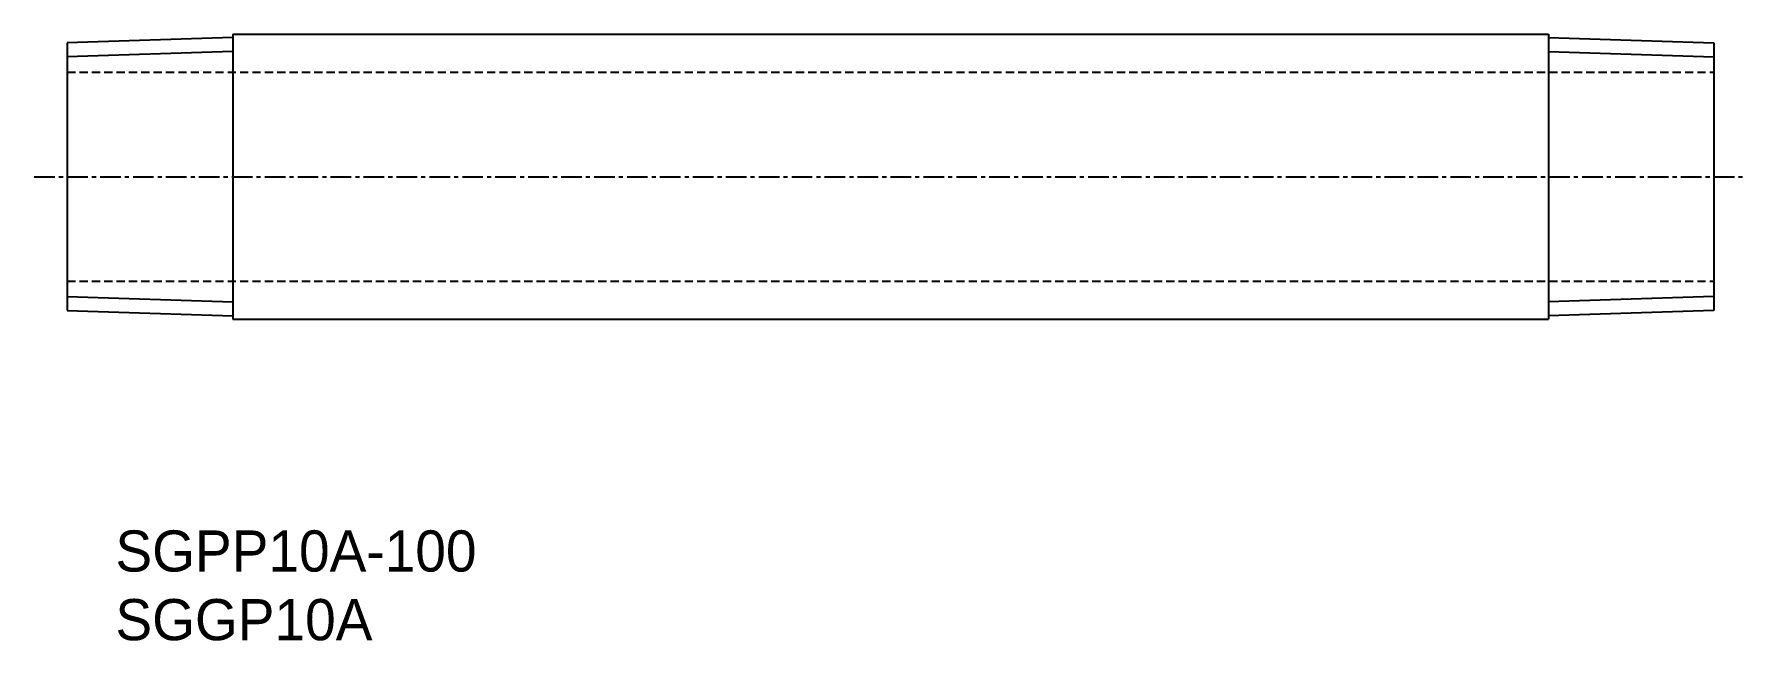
# Model space of a CAD drawing. Extents: x 48 to 152, y 181 to 218.
import ezdxf

# ---------------------------------------------------------------- set-up
doc = ezdxf.new("R2010")
doc.units = 0
doc.linetypes.add('CENTER', pattern=[2, 1.25, -0.25, 0.25, -0.25])
doc.linetypes.add('DASHED', pattern=[0.75, 0.5, -0.25])
doc.layers.get('0').update_dxf_attribs({"linetype": 'CONTINUOUS'})
doc.layers.add('CENTER', color=1, linetype='CENTER')

msp = doc.modelspace()

# ---------------------------------------------------------------- linework, layer by layer
for p, q in [((60.21, 217.48), (50.16, 217.17)), ((60.21, 217.68), (140.11, 217.68)), ((60.21, 217.68), (60.21, 200.38)), ((60.21, 217.68), (60.21, 200.38)), ((140.11, 217.68), (140.11, 200.38)), ((140.11, 217.48), (150.16, 217.17)), ((50.16, 217.17), (50.16, 200.9)), ((150.16, 217.17), (150.16, 200.9)), ((50.16, 200.9), (60.21, 200.59)), ((150.16, 200.9), (140.11, 200.59)), ((60.21, 200.38), (140.11, 200.38))]:
    msp.add_line(p, q)
at = {"color": 3}
for p, q in [((60.21, 216.63), (50.16, 216.31)), ((140.11, 216.63), (150.16, 216.31)), ((50.16, 201.76), (60.21, 201.44)), ((150.16, 201.76), (140.11, 201.44))]:
    msp.add_line(p, q, dxfattribs=at)
at = {"color": 3, "linetype": 'DASHED'}
for p, q in [((50.16, 215.38), (150.16, 215.38)), ((50.16, 202.68), (150.16, 202.68))]:
    msp.add_line(p, q, dxfattribs=at)
at = {"layer": 'CENTER', "color": 1, "linetype": 'CENTER'}
msp.add_line((48.16, 209.03), (152.16, 209.03), dxfattribs=at)

# ---------------------------------------------------------------- texts
at = {"color": 7}
for s, p in [('SGPP10A-100', (53.09, 185.05)), ('SGGP10A', (53.09, 180.88))]:
    msp.add_text(s, height=2.5, dxfattribs=at).set_placement(p)

doc.saveas('drawing.dxf')
